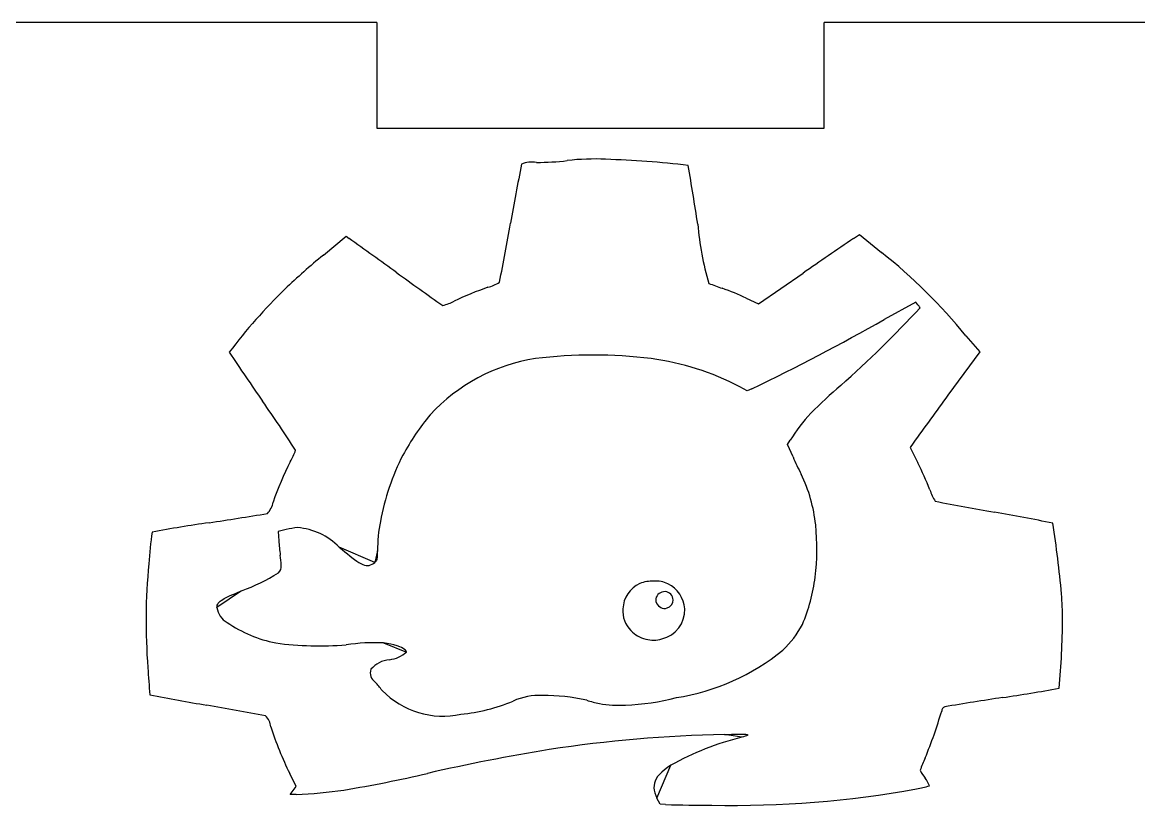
# Model space of a CAD drawing. Extents: x -105 to 105, y -106 to 105.
# Drawn here: x -71.53 to -39.82, y 41.93 to 64.19 of the extents above; entities that cross this region are included whole.
import ezdxf

# ---------------------------------------------------------------- set-up
doc = ezdxf.new("R2010")
doc.units = 0
doc.header["$MEASUREMENT"] = 0
doc.layers.add('LAYER_1', color=7, linetype='CONTINUOUS')

msp = doc.modelspace()

# ---------------------------------------------------------------- linework, layer by layer
at = {"layer": 'LAYER_1'}
for points in [[(-61.4599, 64.1885), (-61.4599, 64.1885), (-103.3699, 64.1885), (-103.3699, 64.1885)], [(-48.7599, 61.1885), (-48.7599, 61.1885), (-48.7599, 64.1885), (-48.7599, 64.1885)], [(-6.8499, 64.1885), (-6.8499, 64.1885), (-48.7599, 64.1885), (-48.7599, 64.1885)], [(-56.9264, 60.2109), (-56.634, 60.213), (-56.3419, 60.2308), (-56.0515, 60.2644)], [(-54.9637, 60.3015), (-55.3267, 60.3197), (-55.6906, 60.3073), (-56.0515, 60.2644)], [(-52.6172, 60.1252), (-53.3965, 60.2173), (-54.1794, 60.2761), (-54.9637, 60.3015)], [(-57.3535, 60.1661), (-57.4602, 59.6058), (-57.5633, 59.0449), (-57.6629, 58.4833)], [(-56.9264, 60.2109), (-57.0702, 60.2341), (-57.2176, 60.2186), (-57.3535, 60.1661)], [(-52.3481, 58.4593), (-52.4323, 59.0155), (-52.522, 59.5708), (-52.6172, 60.1252)], [(-57.9787, 56.8101), (-57.864, 57.366), (-57.7587, 57.9238), (-57.6629, 58.4833)], [(-52.3481, 58.4593), (-52.2976, 57.8904), (-52.1925, 57.3277), (-52.0341, 56.7789)], [(-60.895, 57.0819), (-61.3468, 57.4076), (-61.799, 57.7327), (-62.2517, 58.0571)], [(-47.9216, 58.053), (-48.4003, 57.7263), (-48.8781, 57.3986), (-49.3552, 57.0698)], [(-62.9807, 57.5828), (-63.3557, 57.2731), (-63.7197, 56.9503), (-64.072, 56.6149)], [(-44.7296, 55.2919), (-45.4421, 56.1648), (-46.2463, 56.9587), (-47.1284, 57.6598)], [(-60.895, 57.0819), (-60.4635, 56.7667), (-60.028, 56.4569), (-59.5886, 56.1526)], [(-58.3045, 56.6673), (-58.1898, 56.6994), (-58.0801, 56.7475), (-57.9787, 56.8101)], [(-52.0341, 56.7789), (-51.9068, 56.7305), (-51.7788, 56.6838), (-51.6503, 56.6386)], [(-64.072, 56.6149), (-64.6444, 56.0597), (-65.173, 55.461), (-65.6528, 54.8241)], [(-58.3045, 56.6673), (-58.631, 56.5559), (-58.9509, 56.4258), (-59.2624, 56.2777)], [(-50.9686, 56.3605), (-51.1924, 56.4614), (-51.4198, 56.5542), (-51.6503, 56.6386)], [(-59.5886, 56.1526), (-59.4745, 56.1786), (-59.3646, 56.2207), (-59.2624, 56.2777)], [(-46.0322, 56.0858), (-46.0484, 56.1183), (-46.0697, 56.148), (-46.0953, 56.1738)], [(-48.2843, 53.8834), (-47.4986, 54.5808), (-46.747, 55.3158), (-46.0322, 56.0858)], [(-50.81, 53.7868), (-49.5341, 54.4001), (-48.2794, 55.0562), (-47.0479, 55.7543)], [(-65.6528, 54.8241), (-65.3411, 54.3571), (-65.0252, 53.8928), (-64.7053, 53.4314)], [(-56.959, 54.6421), (-58.1075, 54.4667), (-59.1615, 53.904), (-59.9462, 53.0472)], [(-53.6712, 54.6418), (-54.763, 54.7763), (-55.8672, 54.7763), (-56.959, 54.6418)], [(-51.1555, 53.8458), (-51.9416, 54.255), (-52.7929, 54.5243), (-53.6712, 54.6418)], [(-48.2843, 53.8834), (-48.5777, 53.6292), (-48.8629, 53.3656), (-49.1393, 53.093)], [(-45.2411, 53.6027), (-45.5713, 53.1505), (-45.901, 52.698), (-46.2301, 52.245)], [(-63.7681, 52.0425), (-64.0715, 52.5115), (-64.3839, 52.9745), (-64.7053, 53.4314)], [(-59.9462, 53.0472), (-60.2395, 52.6919), (-60.4986, 52.3096), (-60.7199, 51.9055)], [(-49.1393, 53.093), (-49.3569, 52.855), (-49.5531, 52.5983), (-49.7255, 52.3257)], [(-63.9199, 51.7172), (-63.8633, 51.8227), (-63.8126, 51.9313), (-63.7681, 52.0425)], [(-63.9199, 51.7172), (-64.1072, 51.346), (-64.2701, 50.9629), (-64.4073, 50.5704)], [(-60.7199, 51.9055), (-61.0213, 51.312), (-61.2365, 50.6786), (-61.3591, 50.0244)], [(-49.6402, 51.8544), (-49.5695, 51.6875), (-49.4923, 51.5234), (-49.4088, 51.3625)], [(-45.7524, 50.921), (-45.8583, 51.1787), (-45.9735, 51.4325), (-46.0978, 51.6819)], [(-48.9977, 49.922), (-49.0506, 50.4223), (-49.1897, 50.9096), (-49.4088, 51.3625)], [(-45.7524, 50.921), (-45.717, 50.8053), (-45.666, 50.695), (-45.6006, 50.5932)], [(-64.5707, 50.2463), (-64.4844, 50.3351), (-64.4274, 50.4482), (-64.4073, 50.5704)], [(-45.6006, 50.5932), (-45.0416, 50.487), (-44.4821, 50.3837), (-43.922, 50.2833)], [(-66.2252, 49.9845), (-65.6732, 50.0689), (-65.1217, 50.1561), (-64.5707, 50.2463)], [(-42.2588, 49.9712), (-42.8118, 50.0828), (-43.3662, 50.1869), (-43.922, 50.2833)], [(-66.2252, 49.9845), (-66.7658, 49.907), (-67.3049, 49.8187), (-67.842, 49.72)], [(-63.714, 49.8452), (-63.8217, 49.8361), (-63.9284, 49.8173), (-64.0327, 49.7891)], [(-62.5315, 49.291), (-62.8447, 49.6141), (-63.2654, 49.8112), (-63.714, 49.8452)], [(-61.3591, 50.0244), (-61.4149, 49.7487), (-61.4425, 49.4681), (-61.4413, 49.1869)], [(-49.0107, 48.4428), (-48.9544, 48.934), (-48.9501, 49.4298), (-48.9977, 49.922)], [(-42.0137, 47.9641), (-42.077, 48.6352), (-42.1587, 49.3045), (-42.2588, 49.9712)], [(-67.842, 49.72), (-67.8866, 49.422), (-67.9187, 49.1222), (-67.9381, 48.8215)], [(-64.2446, 49.4746), (-64.2366, 49.3371), (-64.2227, 49.2), (-64.2029, 49.0636)], [(-64.1778, 48.7741), (-64.1794, 48.8711), (-64.1878, 48.9678), (-64.2029, 49.0636)], [(-67.9381, 48.8215), (-68.0324, 47.8397), (-68.0411, 46.8516), (-67.9641, 45.8682)], [(-65.3036, 48.0543), (-64.938, 48.1855), (-64.5876, 48.3556), (-64.2584, 48.5618)], [(-64.2584, 48.5618), (-64.1956, 48.6131), (-64.1649, 48.694), (-64.1778, 48.7741)], [(-53.9912, 48.2556), (-54.2741, 48.1283), (-54.4606, 47.8518), (-54.4727, 47.5418)], [(-53.5945, 48.3224), (-53.7302, 48.3336), (-53.8666, 48.3107), (-53.9912, 48.2556)], [(-53.1941, 48.2515), (-53.3186, 48.3111), (-53.457, 48.3357), (-53.5945, 48.3224)], [(-52.7179, 47.5422), (-52.7374, 47.8471), (-52.9193, 48.118), (-53.1941, 48.2515)], [(-49.3752, 47.0984), (-49.1942, 47.5283), (-49.0716, 47.9804), (-49.0107, 48.4428)], [(-53.2713, 48.028), (-53.3992, 48.0355), (-53.5131, 47.9476), (-53.5382, 47.822)], [(-53.0442, 47.7917), (-53.0503, 47.9161), (-53.1473, 48.017), (-53.2713, 48.028)], [(-41.9874, 47.2474), (-41.9879, 47.4865), (-41.9967, 47.7256), (-42.0137, 47.9641)], [(-66.0013, 47.575), (-65.9789, 47.3969), (-65.8715, 47.2408), (-65.7133, 47.1562)], [(-53.5382, 47.822), (-53.5473, 47.7196), (-53.4906, 47.6226), (-53.397, 47.5803)], [(-53.397, 47.5803), (-53.3434, 47.5426), (-53.2735, 47.5371), (-53.2147, 47.5659)], [(-53.2147, 47.5658), (-53.1165, 47.5985), (-53.0488, 47.6884), (-53.0442, 47.7917)], [(-54.4727, 47.5418), (-54.4934, 47.3129), (-54.4107, 47.0868), (-54.2473, 46.9253)], [(-53.3662, 46.6849), (-52.973, 46.7789), (-52.7013, 47.1381), (-52.7179, 47.5422)], [(-42.0866, 45.2871), (-42.0221, 45.9386), (-41.989, 46.5928), (-41.9874, 47.2474)], [(-65.7133, 47.1562), (-65.2968, 46.8699), (-64.8267, 46.6709), (-64.3312, 46.5712)], [(-54.2473, 46.9253), (-54.1342, 46.8034), (-53.987, 46.7186), (-53.8248, 46.6819)], [(-49.9299, 46.3718), (-49.706, 46.5816), (-49.5185, 46.8272), (-49.3752, 47.0984)], [(-53.8248, 46.6819), (-53.6747, 46.64), (-53.5158, 46.641), (-53.3662, 46.6848)], [(-64.3312, 46.5712), (-63.6693, 46.4854), (-63.0004, 46.4674), (-62.3349, 46.5177)], [(-61.2726, 46.5721), (-61.6276, 46.5896), (-61.9835, 46.5714), (-62.3349, 46.5177)], [(-61.1039, 46.0973), (-60.9239, 46.1169), (-60.7546, 46.1926), (-60.6201, 46.3138)], [(-52.9546, 45.0215), (-51.8432, 45.191), (-50.7981, 45.6576), (-49.9299, 46.3718)], [(-61.1039, 46.0973), (-61.3074, 46.0747), (-61.4954, 45.9778), (-61.632, 45.8251)], [(-67.9641, 45.8682), (-67.9502, 45.6102), (-67.931, 45.3525), (-67.9065, 45.0952)], [(-61.632, 45.8251), (-61.6743, 45.6889), (-61.6239, 45.5409), (-61.5072, 45.4588)], [(-61.3111, 45.2237), (-61.3715, 45.306), (-61.437, 45.3845), (-61.5072, 45.4588)], [(-67.9065, 45.0952), (-67.3678, 44.9958), (-66.8287, 44.8989), (-66.2892, 44.8045)], [(-61.3111, 45.2237), (-60.73, 44.629), (-59.8846, 44.3739), (-59.0716, 44.5478)], [(-56.7553, 45.084), (-57.0436, 45.0943), (-57.3304, 45.0388), (-57.5939, 44.9217)], [(-55.4987, 44.9473), (-55.9114, 45.0379), (-56.3328, 45.0837), (-56.7553, 45.084)], [(-43.6895, 45.0229), (-44.2381, 44.9386), (-44.7861, 44.851), (-45.3337, 44.7602)], [(-43.6895, 45.0229), (-43.1535, 45.1006), (-42.6191, 45.1887), (-42.0866, 45.2871)], [(-64.6223, 44.5047), (-65.1776, 44.6065), (-65.7332, 44.7065), (-66.2892, 44.8045)], [(-59.0716, 44.5478), (-58.5634, 44.5995), (-58.0656, 44.7255), (-57.5939, 44.9217)], [(-55.4987, 44.9473), (-55.3816, 44.9076), (-55.2619, 44.8762), (-55.1404, 44.8533)], [(-55.1404, 44.8533), (-54.8966, 44.8082), (-54.6481, 44.7938), (-54.4007, 44.8105)], [(-54.4007, 44.8105), (-53.9121, 44.8244), (-53.4268, 44.8952), (-52.9546, 45.0215)], [(-45.3337, 44.7602), (-45.3818, 44.7389), (-45.4143, 44.693), (-45.4184, 44.6405)], [(-64.4721, 44.1933), (-64.4861, 44.3109), (-64.539, 44.4205), (-64.6223, 44.5047)], [(-45.8884, 43.3074), (-45.7085, 43.7432), (-45.5516, 44.1882), (-45.4184, 44.6405)], [(-64.4721, 44.1933), (-64.3256, 43.7397), (-64.1466, 43.2972), (-63.9367, 42.8692)], [(-51.5853, 43.9737), (-53.2519, 43.9407), (-54.9144, 43.7983), (-56.5623, 43.5476)], [(-51.099, 43.8955), (-51.8027, 43.7204), (-52.48, 43.4525), (-53.1131, 43.099)], [(-56.5623, 43.5476), (-57.7211, 43.3574), (-58.8737, 43.1318), (-60.0186, 42.871)], [(-45.8884, 43.3074), (-45.9415, 43.1931), (-45.9892, 43.0763), (-46.0314, 42.9575)], [(-62.3965, 42.3975), (-61.599, 42.5297), (-60.8059, 42.6876), (-60.0186, 42.871)], [(-46.0314, 42.9575), (-45.9907, 42.8791), (-45.9435, 42.8043), (-45.8902, 42.7339)], [(-46.1337, 42.4276), (-46.0109, 42.4525), (-45.8891, 42.4823), (-45.7686, 42.5169)], [(-45.7686, 42.5169), (-45.7923, 42.5975), (-45.8339, 42.6716), (-45.8902, 42.7339)], [(-63.7492, 42.2695), (-63.2963, 42.2879), (-62.8448, 42.3306), (-62.3965, 42.3975)], [(-51.9436, 41.9676), (-49.9965, 41.9253), (-48.05, 42.0794), (-46.1337, 42.4276)], [(-53.2617, 41.9819), (-53.2617, 41.9819), (-53.2617, 41.9819), (-53.2617, 41.9819)], [(-53.2617, 41.9819), (-52.8224, 41.9717), (-52.383, 41.9669), (-51.9436, 41.9675)]]:
    msp.add_open_spline(points, degree=3, dxfattribs=at)
for points, knots in [([(-61.4599, 64.1885), (-61.4599, 64.1885), (-61.4599, 61.1885), (-61.4599, 61.1885), (-61.4599, 61.1885), (-61.4599, 61.1885), (-48.7599, 61.1885), (-48.7599, 61.1885)], [0, 0, 0, 0, 0.3333333, 0.3333333, 0.3333333, 0.3333333, 1, 1, 1, 1]), ([(-62.9807, 57.5828), (-62.9807, 57.5828), (-62.3349, 58.1156), (-62.3349, 58.1156), (-62.3349, 58.1156), (-62.3349, 58.1156), (-62.2517, 58.0571), (-62.2517, 58.0571)], [0, 0, 0, 0, 0.3333333, 0.3333333, 0.3333333, 0.3333333, 1, 1, 1, 1]), ([(-47.9216, 58.053), (-47.9216, 58.053), (-47.7516, 58.1673), (-47.7516, 58.1673), (-47.7516, 58.1673), (-47.7516, 58.1673), (-47.1284, 57.6598), (-47.1284, 57.6598)], [0, 0, 0, 0, 0.3333333, 0.3333333, 0.3333333, 0.3333333, 1, 1, 1, 1]), ([(-50.9686, 56.3605), (-50.9686, 56.3605), (-50.6187, 56.2009), (-50.6187, 56.2009), (-50.6187, 56.2009), (-50.6187, 56.2009), (-49.3552, 57.0698), (-49.3552, 57.0698)], [0, 0, 0, 0, 0.3333333, 0.3333333, 0.3333333, 0.3333333, 1, 1, 1, 1]), ([(-46.0953, 56.1738), (-46.0953, 56.1738), (-46.1576, 56.2447), (-46.1576, 56.2447), (-46.1576, 56.2447), (-46.1576, 56.2447), (-47.0479, 55.7543), (-47.0479, 55.7543)], [0, 0, 0, 0, 0.3333333, 0.3333333, 0.3333333, 0.3333333, 1, 1, 1, 1]), ([(-44.7296, 55.2919), (-44.7296, 55.2919), (-44.3392, 54.839), (-44.3392, 54.839), (-44.3392, 54.839), (-44.3392, 54.839), (-45.2411, 53.6027), (-45.2411, 53.6027)], [0, 0, 0, 0, 0.3333333, 0.3333333, 0.3333333, 0.3333333, 1, 1, 1, 1]), ([(-50.81, 53.7868), (-50.81, 53.7868), (-50.9432, 53.7302), (-50.9432, 53.7302), (-50.9432, 53.7302), (-50.9432, 53.7302), (-51.1555, 53.8458), (-51.1555, 53.8458)], [0, 0, 0, 0, 0.3333333, 0.3333333, 0.3333333, 0.3333333, 1, 1, 1, 1]), ([(-49.6402, 51.8544), (-49.6402, 51.8544), (-49.7936, 52.2084), (-49.7936, 52.2084), (-49.7936, 52.2084), (-49.7936, 52.2084), (-49.7255, 52.3257), (-49.7255, 52.3257)], [0, 0, 0, 0, 0.3333333, 0.3333333, 0.3333333, 0.3333333, 1, 1, 1, 1]), ([(-46.2301, 52.245), (-46.2301, 52.245), (-46.3173, 52.1237), (-46.3173, 52.1237), (-46.3173, 52.1237), (-46.3173, 52.1237), (-46.0978, 51.6819), (-46.0978, 51.6819)], [0, 0, 0, 0, 0.3333333, 0.3333333, 0.3333333, 0.3333333, 1, 1, 1, 1]), ([(-64.0327, 49.7891), (-64.0327, 49.7891), (-64.2613, 49.7331), (-64.2613, 49.7331), (-64.2613, 49.7331), (-64.2613, 49.7331), (-64.2446, 49.4746), (-64.2446, 49.4746)], [0, 0, 0, 0, 0.3333333, 0.3333333, 0.3333333, 0.3333333, 1, 1, 1, 1]), ([(-61.5197, 48.8606), (-61.5197, 48.8606), (-61.5596, 48.8293), (-61.5596, 48.8293), (-61.5596, 48.8293), (-61.5596, 48.8293), (-61.5986, 48.8042), (-61.5986, 48.8042), (-61.5986, 48.8042), (-61.5986, 48.8042), (-61.6376, 48.7853), (-61.6376, 48.7853), (-61.6376, 48.7853), (-61.6376, 48.7853), (-61.6775, 48.7731), (-61.6775, 48.7731), (-61.6775, 48.7731), (-61.6775, 48.7731), (-61.719, 48.7683), (-61.719, 48.7683), (-61.719, 48.7683), (-61.719, 48.7683), (-61.7631, 48.7712), (-61.7631, 48.7712), (-61.7631, 48.7712), (-61.7631, 48.7712), (-61.8105, 48.7816), (-61.8105, 48.7816), (-61.8105, 48.7816), (-61.8105, 48.7816), (-61.8622, 48.8002), (-61.8622, 48.8002), (-61.8622, 48.8002), (-61.8622, 48.8002), (-61.9129, 48.8245), (-61.9129, 48.8245), (-61.9129, 48.8245), (-61.9129, 48.8245), (-61.9683, 48.8558), (-61.9683, 48.8558), (-61.9683, 48.8558), (-61.9683, 48.8558), (-62.029, 48.8945), (-62.029, 48.8945), (-62.029, 48.8945), (-62.029, 48.8945), (-62.0956, 48.941), (-62.0956, 48.941), (-62.0956, 48.941), (-62.0956, 48.941), (-62.1688, 48.9953), (-62.1688, 48.9953), (-62.1688, 48.9953), (-62.1688, 48.9953), (-62.2313, 49.0438), (-62.2313, 49.0438), (-62.2313, 49.0438), (-62.2313, 49.0438), (-62.2985, 49.0975), (-62.2985, 49.0975), (-62.2985, 49.0975), (-62.2985, 49.0975), (-62.3708, 49.1565), (-62.3708, 49.1565), (-62.3708, 49.1565), (-62.3708, 49.1565), (-62.4483, 49.2209), (-62.4483, 49.2209), (-62.4483, 49.2209), (-62.4483, 49.2209), (-62.5315, 49.2909), (-62.5315, 49.2909), (-62.5315, 49.2909), (-62.5315, 49.2909), (-61.5197, 48.8605), (-61.5197, 48.8605), (-61.5197, 48.8605), (-61.5197, 48.8605), (-61.5197, 48.8606), (-61.5197, 48.8606)], [0, 0, 0, 0, 0.047619, 0.047619, 0.047619, 0.047619, 0.0952381, 0.0952381, 0.0952381, 0.0952381, 0.1428571, 0.1428571, 0.1428571, 0.1428571, 0.1904762, 0.1904762, 0.1904762, 0.1904762, 0.2380952, 0.2380952, 0.2380952, 0.2380952, 0.2857143, 0.2857143, 0.2857143, 0.2857143, 0.3333333, 0.3333333, 0.3333333, 0.3333333, 0.3809524, 0.3809524, 0.3809524, 0.3809524, 0.4285714, 0.4285714, 0.4285714, 0.4285714, 0.4761905, 0.4761905, 0.4761905, 0.4761905, 0.5238095, 0.5238095, 0.5238095, 0.5238095, 0.5714286, 0.5714286, 0.5714286, 0.5714286, 0.6190476, 0.6190476, 0.6190476, 0.6190476, 0.6666667, 0.6666667, 0.6666667, 0.6666667, 0.7142857, 0.7142857, 0.7142857, 0.7142857, 0.7619048, 0.7619048, 0.7619048, 0.7619048, 0.8095238, 0.8095238, 0.8095238, 0.8095238, 0.8571429, 0.8571429, 0.8571429, 0.8571429, 0.9047619, 0.9047619, 0.9047619, 0.9047619, 1, 1, 1, 1]), ([(-61.4413, 49.1869), (-61.4413, 49.1869), (-61.4416, 49.1295), (-61.4416, 49.1295), (-61.4416, 49.1295), (-61.4416, 49.1295), (-61.4422, 49.081), (-61.4422, 49.081), (-61.4422, 49.081), (-61.4422, 49.081), (-61.4433, 49.0404), (-61.4433, 49.0404), (-61.4433, 49.0404), (-61.4433, 49.0404), (-61.445, 49.0066), (-61.445, 49.0066), (-61.445, 49.0066), (-61.445, 49.0066), (-61.4475, 48.9786), (-61.4475, 48.9786), (-61.4475, 48.9786), (-61.4475, 48.9786), (-61.4513, 48.9558), (-61.4513, 48.9558), (-61.4513, 48.9558), (-61.4513, 48.9558), (-61.4564, 48.9369), (-61.4564, 48.9369), (-61.4564, 48.9369), (-61.4564, 48.9369), (-61.4662, 48.9154), (-61.4662, 48.9154), (-61.4662, 48.9154), (-61.4662, 48.9154), (-61.4796, 48.8974), (-61.4796, 48.8974), (-61.4796, 48.8974), (-61.4796, 48.8974), (-61.4972, 48.8799), (-61.4972, 48.8799), (-61.4972, 48.8799), (-61.4972, 48.8799), (-61.5196, 48.8604), (-61.5196, 48.8604), (-61.5196, 48.8604), (-61.5196, 48.8604), (-61.4413, 49.1867), (-61.4413, 49.1867), (-61.4413, 49.1867), (-61.4413, 49.1867), (-61.4413, 49.1869), (-61.4413, 49.1869)], [0, 0, 0, 0, 0.0714286, 0.0714286, 0.0714286, 0.0714286, 0.1428571, 0.1428571, 0.1428571, 0.1428571, 0.2142857, 0.2142857, 0.2142857, 0.2142857, 0.2857143, 0.2857143, 0.2857143, 0.2857143, 0.3571429, 0.3571429, 0.3571429, 0.3571429, 0.4285714, 0.4285714, 0.4285714, 0.4285714, 0.5, 0.5, 0.5, 0.5, 0.5714286, 0.5714286, 0.5714286, 0.5714286, 0.6428571, 0.6428571, 0.6428571, 0.6428571, 0.7142857, 0.7142857, 0.7142857, 0.7142857, 0.7857143, 0.7857143, 0.7857143, 0.7857143, 0.8571429, 0.8571429, 0.8571429, 0.8571429, 1, 1, 1, 1]), ([(-65.3036, 48.0543), (-65.3036, 48.0543), (-65.3956, 48.0154), (-65.3956, 48.0154), (-65.3956, 48.0154), (-65.3956, 48.0154), (-65.4791, 47.9796), (-65.4791, 47.9796), (-65.4791, 47.9796), (-65.4791, 47.9796), (-65.5547, 47.9466), (-65.5547, 47.9466), (-65.5547, 47.9466), (-65.5547, 47.9466), (-65.6226, 47.9162), (-65.6226, 47.9162), (-65.6226, 47.9162), (-65.6226, 47.9162), (-65.6834, 47.8879), (-65.6834, 47.8879), (-65.6834, 47.8879), (-65.6834, 47.8879), (-65.7373, 47.8617), (-65.7373, 47.8617), (-65.7373, 47.8617), (-65.7373, 47.8617), (-65.7927, 47.833), (-65.7927, 47.833), (-65.7927, 47.833), (-65.7927, 47.833), (-65.8398, 47.8062), (-65.8398, 47.8062), (-65.8398, 47.8062), (-65.8398, 47.8062), (-65.8794, 47.7811), (-65.8794, 47.7811), (-65.8794, 47.7811), (-65.8794, 47.7811), (-65.912, 47.7568), (-65.912, 47.7568), (-65.912, 47.7568), (-65.912, 47.7568), (-65.9427, 47.7289), (-65.9427, 47.7289), (-65.9427, 47.7289), (-65.9427, 47.7289), (-65.9655, 47.701), (-65.9655, 47.701), (-65.9655, 47.701), (-65.9655, 47.701), (-65.9817, 47.6723), (-65.9817, 47.6723), (-65.9817, 47.6723), (-65.9817, 47.6723), (-65.9924, 47.6423), (-65.9924, 47.6423), (-65.9924, 47.6423), (-65.9924, 47.6423), (-65.9985, 47.61), (-65.9985, 47.61), (-65.9985, 47.61), (-65.9985, 47.61), (-66.0014, 47.5748), (-66.0014, 47.5748), (-66.0014, 47.5748), (-66.0014, 47.5748), (-65.3036, 48.0541), (-65.3036, 48.0541), (-65.3036, 48.0541), (-65.3036, 48.0541), (-65.3036, 48.0543), (-65.3036, 48.0543)], [0, 0, 0, 0, 0.0526316, 0.0526316, 0.0526316, 0.0526316, 0.1052632, 0.1052632, 0.1052632, 0.1052632, 0.1578947, 0.1578947, 0.1578947, 0.1578947, 0.2105263, 0.2105263, 0.2105263, 0.2105263, 0.2631579, 0.2631579, 0.2631579, 0.2631579, 0.3157895, 0.3157895, 0.3157895, 0.3157895, 0.3684211, 0.3684211, 0.3684211, 0.3684211, 0.4210526, 0.4210526, 0.4210526, 0.4210526, 0.4736842, 0.4736842, 0.4736842, 0.4736842, 0.5263158, 0.5263158, 0.5263158, 0.5263158, 0.5789474, 0.5789474, 0.5789474, 0.5789474, 0.6315789, 0.6315789, 0.6315789, 0.6315789, 0.6842105, 0.6842105, 0.6842105, 0.6842105, 0.7368421, 0.7368421, 0.7368421, 0.7368421, 0.7894737, 0.7894737, 0.7894737, 0.7894737, 0.8421053, 0.8421053, 0.8421053, 0.8421053, 0.8947368, 0.8947368, 0.8947368, 0.8947368, 1, 1, 1, 1]), ([(-61.2726, 46.5721), (-61.2726, 46.5721), (-61.1674, 46.5566), (-61.1674, 46.5566), (-61.1674, 46.5566), (-61.1674, 46.5566), (-61.0674, 46.5374), (-61.0674, 46.5374), (-61.0674, 46.5374), (-61.0674, 46.5374), (-60.9739, 46.5148), (-60.9739, 46.5148), (-60.9739, 46.5148), (-60.9739, 46.5148), (-60.8883, 46.4897), (-60.8883, 46.4897), (-60.8883, 46.4897), (-60.8883, 46.4897), (-60.8122, 46.4626), (-60.8122, 46.4626), (-60.8122, 46.4626), (-60.8122, 46.4626), (-60.7568, 46.4386), (-60.7568, 46.4386), (-60.7568, 46.4386), (-60.7568, 46.4386), (-60.7097, 46.414), (-60.7097, 46.414), (-60.7097, 46.414), (-60.7097, 46.414), (-60.6717, 46.3889), (-60.6717, 46.3889), (-60.6717, 46.3889), (-60.6717, 46.3889), (-60.6435, 46.3638), (-60.6435, 46.3638), (-60.6435, 46.3638), (-60.6435, 46.3638), (-60.6261, 46.3387), (-60.6261, 46.3387), (-60.6261, 46.3387), (-60.6261, 46.3387), (-60.6201, 46.3141), (-60.6201, 46.3141), (-60.6201, 46.3141), (-60.6201, 46.3141), (-61.2726, 46.5724), (-61.2726, 46.5724), (-61.2726, 46.5724), (-61.2726, 46.5724), (-61.2726, 46.5721), (-61.2726, 46.5721)], [0, 0, 0, 0, 0.0714286, 0.0714286, 0.0714286, 0.0714286, 0.1428571, 0.1428571, 0.1428571, 0.1428571, 0.2142857, 0.2142857, 0.2142857, 0.2142857, 0.2857143, 0.2857143, 0.2857143, 0.2857143, 0.3571429, 0.3571429, 0.3571429, 0.3571429, 0.4285714, 0.4285714, 0.4285714, 0.4285714, 0.5, 0.5, 0.5, 0.5, 0.5714286, 0.5714286, 0.5714286, 0.5714286, 0.6428571, 0.6428571, 0.6428571, 0.6428571, 0.7142857, 0.7142857, 0.7142857, 0.7142857, 0.7857143, 0.7857143, 0.7857143, 0.7857143, 0.8571429, 0.8571429, 0.8571429, 0.8571429, 1, 1, 1, 1]), ([(-51.099, 43.8955), (-51.099, 43.8955), (-51.0447, 43.9105), (-51.0447, 43.9105), (-51.0447, 43.9105), (-51.0447, 43.9105), (-50.9998, 43.924), (-50.9998, 43.924), (-50.9998, 43.924), (-50.9998, 43.924), (-50.9646, 43.9359), (-50.9646, 43.9359), (-50.9646, 43.9359), (-50.9646, 43.9359), (-50.9395, 43.946), (-50.9395, 43.946), (-50.9395, 43.946), (-50.9395, 43.946), (-50.9301, 43.9511), (-50.9301, 43.9511), (-50.9301, 43.9511), (-50.9301, 43.9511), (-50.9241, 43.9559), (-50.9241, 43.9559), (-50.9241, 43.9559), (-50.9241, 43.9559), (-50.9215, 43.9601), (-50.9215, 43.9601), (-50.9215, 43.9601), (-50.9215, 43.9601), (-50.9227, 43.9641), (-50.9227, 43.9641), (-50.9227, 43.9641), (-50.9227, 43.9641), (-50.9297, 43.9686), (-50.9297, 43.9686), (-50.9297, 43.9686), (-50.9297, 43.9686), (-50.9444, 43.9726), (-50.9444, 43.9726), (-50.9444, 43.9726), (-50.9444, 43.9726), (-50.9667, 43.9757), (-50.9667, 43.9757), (-50.9667, 43.9757), (-50.9667, 43.9757), (-50.9897, 43.9785), (-50.9897, 43.9785), (-50.9897, 43.9785), (-50.9897, 43.9785), (-51.0176, 43.9813), (-51.0176, 43.9813), (-51.0176, 43.9813), (-51.0176, 43.9813), (-51.0574, 43.9813), (-51.0574, 43.9813), (-51.0574, 43.9813), (-51.0574, 43.9813), (-51.1045, 43.9813), (-51.1045, 43.9813), (-51.1045, 43.9813), (-51.1045, 43.9813), (-51.1591, 43.9814), (-51.1591, 43.9814), (-51.1591, 43.9814), (-51.1591, 43.9814), (-51.226, 43.9814), (-51.226, 43.9814), (-51.226, 43.9814), (-51.226, 43.9814), (-51.3019, 43.9814), (-51.3019, 43.9814), (-51.3019, 43.9814), (-51.3019, 43.9814), (-51.3869, 43.9786), (-51.3869, 43.9786), (-51.3869, 43.9786), (-51.3869, 43.9786), (-51.4814, 43.9758), (-51.4814, 43.9758), (-51.4814, 43.9758), (-51.4814, 43.9758), (-51.5854, 43.973), (-51.5854, 43.973), (-51.5854, 43.973), (-51.5854, 43.973), (-51.0991, 43.8948), (-51.0991, 43.8948), (-51.0991, 43.8948), (-51.0991, 43.8948), (-51.099, 43.8955), (-51.099, 43.8955)], [0, 0, 0, 0, 0.0416667, 0.0416667, 0.0416667, 0.0416667, 0.0833333, 0.0833333, 0.0833333, 0.0833333, 0.125, 0.125, 0.125, 0.125, 0.1666667, 0.1666667, 0.1666667, 0.1666667, 0.2083333, 0.2083333, 0.2083333, 0.2083333, 0.25, 0.25, 0.25, 0.25, 0.2916667, 0.2916667, 0.2916667, 0.2916667, 0.3333333, 0.3333333, 0.3333333, 0.3333333, 0.375, 0.375, 0.375, 0.375, 0.4166667, 0.4166667, 0.4166667, 0.4166667, 0.4583333, 0.4583333, 0.4583333, 0.4583333, 0.5, 0.5, 0.5, 0.5, 0.5416667, 0.5416667, 0.5416667, 0.5416667, 0.5833333, 0.5833333, 0.5833333, 0.5833333, 0.625, 0.625, 0.625, 0.625, 0.6666667, 0.6666667, 0.6666667, 0.6666667, 0.7083333, 0.7083333, 0.7083333, 0.7083333, 0.75, 0.75, 0.75, 0.75, 0.7916667, 0.7916667, 0.7916667, 0.7916667, 0.8333333, 0.8333333, 0.8333333, 0.8333333, 0.875, 0.875, 0.875, 0.875, 0.9166667, 0.9166667, 0.9166667, 0.9166667, 1, 1, 1, 1]), ([(-63.7492, 42.2695), (-63.7492, 42.2695), (-63.9222, 42.2694), (-63.9222, 42.2694), (-63.9222, 42.2694), (-63.9222, 42.2694), (-63.8387, 42.3845), (-63.8387, 42.3845), (-63.8387, 42.3845), (-63.8387, 42.3845), (-63.7552, 42.4996), (-63.7552, 42.4996), (-63.7552, 42.4996), (-63.7552, 42.4996), (-63.9367, 42.8692), (-63.9367, 42.8692)], [0, 0, 0, 0, 0.2, 0.2, 0.2, 0.2, 0.4, 0.4, 0.4, 0.4, 0.6, 0.6, 0.6, 0.6, 1, 1, 1, 1]), ([(-53.5049, 42.17), (-53.5049, 42.17), (-53.5395, 42.2461), (-53.5395, 42.2461), (-53.5395, 42.2461), (-53.5395, 42.2461), (-53.5653, 42.3192), (-53.5653, 42.3192), (-53.5653, 42.3192), (-53.5653, 42.3192), (-53.5822, 42.3898), (-53.5822, 42.3898), (-53.5822, 42.3898), (-53.5822, 42.3898), (-53.59, 42.4581), (-53.59, 42.4581), (-53.59, 42.4581), (-53.59, 42.4581), (-53.5886, 42.5244), (-53.5886, 42.5244), (-53.5886, 42.5244), (-53.5886, 42.5244), (-53.5779, 42.589), (-53.5779, 42.589), (-53.5779, 42.589), (-53.5779, 42.589), (-53.5577, 42.6522), (-53.5577, 42.6522), (-53.5577, 42.6522), (-53.5577, 42.6522), (-53.5279, 42.7143), (-53.5279, 42.7143), (-53.5279, 42.7143), (-53.5279, 42.7143), (-53.4863, 42.7785), (-53.4863, 42.7785), (-53.4863, 42.7785), (-53.4863, 42.7785), (-53.4339, 42.8422), (-53.4339, 42.8422), (-53.4339, 42.8422), (-53.4339, 42.8422), (-53.3705, 42.9058), (-53.3705, 42.9058), (-53.3705, 42.9058), (-53.3705, 42.9058), (-53.296, 42.9695), (-53.296, 42.9695), (-53.296, 42.9695), (-53.296, 42.9695), (-53.2102, 43.0338), (-53.2102, 43.0338), (-53.2102, 43.0338), (-53.2102, 43.0338), (-53.1131, 43.099), (-53.1131, 43.099), (-53.1131, 43.099), (-53.1131, 43.099), (-53.5049, 42.17), (-53.5049, 42.17), (-53.5049, 42.17), (-53.5049, 42.17), (-53.5049, 42.17), (-53.5049, 42.17)], [0, 0, 0, 0, 0.0588235, 0.0588235, 0.0588235, 0.0588235, 0.1176471, 0.1176471, 0.1176471, 0.1176471, 0.1764706, 0.1764706, 0.1764706, 0.1764706, 0.2352941, 0.2352941, 0.2352941, 0.2352941, 0.2941176, 0.2941176, 0.2941176, 0.2941176, 0.3529412, 0.3529412, 0.3529412, 0.3529412, 0.4117647, 0.4117647, 0.4117647, 0.4117647, 0.4705882, 0.4705882, 0.4705882, 0.4705882, 0.5294118, 0.5294118, 0.5294118, 0.5294118, 0.5882353, 0.5882353, 0.5882353, 0.5882353, 0.6470588, 0.6470588, 0.6470588, 0.6470588, 0.7058824, 0.7058824, 0.7058824, 0.7058824, 0.7647059, 0.7647059, 0.7647059, 0.7647059, 0.8235294, 0.8235294, 0.8235294, 0.8235294, 0.8823529, 0.8823529, 0.8823529, 0.8823529, 1, 1, 1, 1]), ([(-53.2617, 41.9819), (-53.2617, 41.9819), (-53.4153, 41.9918), (-53.4153, 41.9918), (-53.4153, 41.9918), (-53.4153, 41.9918), (-53.5049, 42.17), (-53.5049, 42.17)], [0, 0, 0, 0, 0.3333333, 0.3333333, 0.3333333, 0.3333333, 1, 1, 1, 1])]:
    msp.add_open_spline(points, degree=3, knots=knots, dxfattribs=at)

doc.saveas('drawing.dxf')
